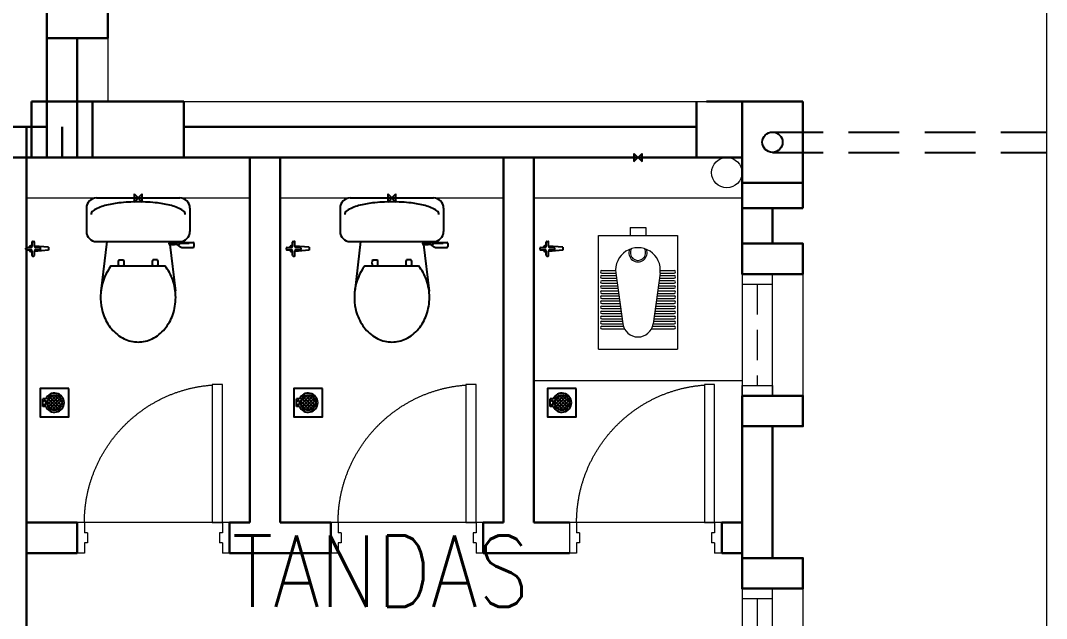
# Model space of a CAD drawing. Header units: inches. Extents: x -86493719 to 430035, y 21644 to 1519532.
# Drawn here: x 59430 to 64484, y 58956 to 61903 of the extents above; entities that cross this region are included whole.
import ezdxf
from ezdxf.enums import TextEntityAlignment as Align

# ---------------------------------------------------------------- set-up
doc = ezdxf.new("R2010")
doc.units = ezdxf.units.IN
doc.header["$MEASUREMENT"] = 0
doc.linetypes.add('DASHED', pattern=[19.05, 12.7, -6.35])
doc.linetypes.add('HIDDEN', pattern=[0.375, 0.25, -0.125])
for name, color, linetype, lineweight in [('COLUMN', 8, 'Continuous', 30), ('DETAIL', 8, 'Continuous', 20), ('DOOR', 8, 'Continuous', 20), ('LW', 8, 'Continuous', 20), ('t3', 8, 'Continuous', 25), ('wall', 8, 'Continuous', 30), ('WIN', 8, 'Continuous', 18)]:
    doc.layers.add(name, color=color, linetype=linetype, lineweight=lineweight)
for name, color, linetype in [('DOWNPIPE', 8, 'Continuous'), ('FIXT', 8, 'Continuous'), ('ORIGIN', 8, 'Continuous'), ('SAN', 8, 'Continuous'), ('SANITARY', 8, 'Continuous')]:
    doc.layers.add(name, color=color, linetype=linetype)
doc.styles.add('LAILA', font='romans.shx', dxfattribs={"width": 0.85})

# ---------------------------------------------------------------- blocks, each defined once
blk = doc.blocks.new('W22')
at = {"layer": 'LW', "color": 2}
blk.add_line((-2456199, -908620.8), (-2456199, -908020.8), dxfattribs=at)
at = {"layer": 'wall'}
for points in [[(-2456499, -908020.8), (-2456499, -907870.8), (-2456199, -907870.8), (-2456199, -908020.8)], [(-2456499, -908770.8), (-2456499, -908620.8), (-2456199, -908620.8), (-2456199, -908770.8)]]:
    blk.add_lwpolyline(points, close=True, dxfattribs=at)
at = {"layer": 'WIN', "linetype": 'HIDDEN', "ltscale": 600}
blk.add_line((-2456424, -908570.8), (-2456424, -908070.8), dxfattribs=at)
at = {"layer": 'WIN'}
blk.add_line((-2456499, -908570.8), (-2456349, -908570.8), dxfattribs=at)
blk.add_lwpolyline([(-2456349, -908020.8), (-2456349, -908620.8), (-2456499, -908620.8), (-2456499, -908020.8)], dxfattribs=at)
blk.add_lwpolyline([(-2456349, -908070.8), (-2456349, -908020.8), (-2456499, -908020.8), (-2456499, -908070.8)], close=True, dxfattribs=at)
blk = doc.blocks.new('*X20')
at = {"color": 0}
for p, q in [((89.8892, 61.1665), (89.8524, 61.2033)), ((89.8532, 61.1977), (89.9009, 61.2454)), ((89.8534, 61.2155), (89.8831, 61.2453)), ((89.905, 61.1684), (89.8544, 61.219)), ((89.8584, 61.1852), (89.9135, 61.2403)), ((89.9165, 61.1745), (89.8605, 61.2306)), ((89.8666, 61.1757), (89.9229, 61.2321)), ((89.9252, 61.1836), (89.8695, 61.2392)), ((89.8777, 61.1691), (89.9295, 61.221)), ((89.9308, 61.1956), (89.8815, 61.2449)), ((89.8926, 61.1664), (89.9323, 61.2061)), ((89.9319, 61.2122), (89.8981, 61.2459))]:
    blk.add_line(p, q, dxfattribs=at)
blk = doc.blocks.new('TAB')
at = {"layer": 'FIXT'}
for p, q in [((-186, 12.5), (-70, 22.2)), ((-186, -12.5), (-186, 12.5)), ((-120, 5), (-120, -5)), ((-80, 10), (-115, 10)), ((-70, 55), (-70, 20)), ((-55, 60), (-65, 60)), ((-50, 55), (-50, 20)), ((-50, 23.8), (-46, 24.2)), ((-5, 10), (-40, 10)), ((0, 5), (0, -5)), ((-186, -12.5), (-70, -22.2)), ((-80, -10), (-115, -10)), ((-70, -20), (-70, -55)), ((-55, -60), (-65, -60)), ((-50, -20), (-50, -55)), ((-50, -23.8), (-46, -24.2)), ((-5, -10), (-40, -10))]:
    blk.add_line(p, q, dxfattribs=at)
for centre, radius, start, end in [((-115, 5), 5, 90, 180), ((-80, 20), 10, 270, 0), ((-65, 55), 5, 90, 180), ((-55, 55), 5, 0, 90), ((-40, 20), 10, 180, 270), ((-46, 0), 24.2, 24.44334, 90), ((-5, 5), 5, 0, 90), ((-115, -5), 5, 180, 270), ((-80, -20), 10, 0, 90), ((-65, -55), 5, 180, 270), ((-55, -55), 5, 270, 0), ((-40, -20), 10, 90, 180), ((-46, 0), 24.2, 270, 335.55666), ((-5, -5), 5, 270, 0)]:
    blk.add_arc(centre, radius, start, end, dxfattribs=at)
blk = doc.blocks.new('TAP1-P')
at = {"layer": 'FIXT', "rotation": 90}
blk.add_blockref('TAB', (0, 0), dxfattribs=at)
blk = doc.blocks.new('TAP(C)')
at = {"layer": 'wall', "xscale": -0.599999999973992, "yscale": 0.5999999999767169, "zscale": 0.5999999999999999, "rotation": 269.9999000484524}
blk.add_blockref('TAP1-P', (0, 0), dxfattribs=at)
blk = doc.blocks.new('WC1')
at = {"layer": 'DETAIL', "color": 8}
for p, q in [((-2082463.4, -671462.8), (-2082463.4, -671852.8)), ((-2082463.4, -671462.8), (-2081903.4, -671462.8)), ((-2082363.4, -671479), (-2082363.4, -671591.5)), ((-2082350.9, -671479), (-2082350.9, -671586.3)), ((-2082338.4, -671479), (-2082338.4, -671583.5)), ((-2082325.9, -671479), (-2082325.9, -671581.7)), ((-2082313.4, -671479), (-2082313.4, -671580)), ((-2082300.9, -671479), (-2082300.9, -671578.3)), ((-2082288.4, -671479), (-2082288.4, -671576.5)), ((-2082275.9, -671479), (-2082275.9, -671574.8)), ((-2082263.4, -671479), (-2082263.4, -671573.1)), ((-2082250.9, -671479), (-2082250.9, -671571.3)), ((-2082238.4, -671479), (-2082238.4, -671569.6)), ((-2082225.9, -671479), (-2082225.9, -671567.9)), ((-2082213.4, -671479), (-2082213.4, -671566.1)), ((-2082200.9, -671479), (-2082200.9, -671564.4)), ((-2082188.4, -671479), (-2082188.4, -671562.7)), ((-2082175.9, -671479), (-2082175.9, -671561)), ((-2082163.4, -671479), (-2082163.4, -671559.2)), ((-2082150.9, -671479), (-2082150.9, -671557.5)), ((-2082138.4, -671479), (-2082138.4, -671555.8)), ((-2082125.9, -671479), (-2082125.9, -671554)), ((-2082113.4, -671479), (-2082113.4, -671552.3)), ((-2082100.9, -671479), (-2082100.9, -671550.6)), ((-2082088.4, -671479), (-2082088.4, -671548.8)), ((-2082075.9, -671479), (-2082075.9, -671547.8)), ((-2081903.4, -671462.8), (-2081903.4, -671852.8)), ((-2082088.5, -671548.8), (-2082338.7, -671583.5)), ((-2081863.4, -671618.8), (-2081903.4, -671618.8)), ((-2081863.4, -671618.8), (-2081863.4, -671696.8)), ((-2081863.4, -671696.8), (-2081903.4, -671696.8)), ((-2082363.4, -671724.1), (-2082363.4, -671836.5)), ((-2082350.9, -671729.3), (-2082350.9, -671836.5)), ((-2082088.5, -671766.8), (-2082338.7, -671732.1)), ((-2082338.4, -671732.1), (-2082338.4, -671836.5)), ((-2082325.9, -671733.9), (-2082325.9, -671836.5)), ((-2082313.4, -671735.6), (-2082313.4, -671836.5)), ((-2082300.9, -671737.3), (-2082300.9, -671836.5)), ((-2082288.4, -671739.1), (-2082288.4, -671836.5)), ((-2082275.9, -671740.8), (-2082275.9, -671836.5)), ((-2082263.4, -671742.5), (-2082263.4, -671836.5)), ((-2082250.9, -671744.3), (-2082250.9, -671836.5)), ((-2082238.4, -671746), (-2082238.4, -671836.5)), ((-2082225.9, -671747.7), (-2082225.9, -671836.5)), ((-2082213.4, -671749.5), (-2082213.4, -671836.5)), ((-2082200.9, -671751.2), (-2082200.9, -671836.5)), ((-2082188.4, -671752.9), (-2082188.4, -671836.5)), ((-2082175.9, -671754.6), (-2082175.9, -671836.5)), ((-2082163.4, -671756.4), (-2082163.4, -671836.5)), ((-2082150.9, -671758.1), (-2082150.9, -671836.5)), ((-2082138.4, -671759.8), (-2082138.4, -671836.5)), ((-2082125.9, -671761.6), (-2082125.9, -671836.5)), ((-2082113.4, -671763.3), (-2082113.4, -671836.5)), ((-2082100.9, -671765), (-2082100.9, -671836.5)), ((-2082088.4, -671766.8), (-2082088.4, -671836.5)), ((-2082075.9, -671767.8), (-2082075.9, -671836.5)), ((-2081903.4, -671852.8), (-2082463.4, -671852.8))]:
    blk.add_line(p, q, dxfattribs=at)
for centre, radius, start, end in [((-2082357.2, -671479), 6.25, 0, 180), ((-2082332.2, -671479), 6.25, 0, 180), ((-2082307.2, -671479), 6.25, 0, 180), ((-2082282.2, -671479), 6.25, 0, 180), ((-2082257.2, -671479), 6.25, 0, 180), ((-2082232.2, -671479), 6.25, 0, 180), ((-2082207.2, -671479), 6.25, 0, 180), ((-2082182.2, -671479), 6.25, 0, 180), ((-2082157.2, -671479), 6.25, 0, 180), ((-2082132.2, -671479), 6.25, 0, 180), ((-2082107.2, -671479), 6.25, 0, 180), ((-2082082.2, -671479), 6.25, 0, 180), ((-2082073.4, -671657.8), 110, 262.111, 97.889), ((-2082328.4, -671657.8), 75, 97.889, 262.111), ((-2081988.4, -671657.8), 45, 68.1271, 291.8729), ((-2081988.4, -671657.8), 37.5, 57.0356, 302.9644), ((-2082357.2, -671836.5), 6.25, 180, 0), ((-2082332.2, -671836.5), 6.25, 180, 0), ((-2082307.2, -671836.5), 6.25, 180, 0), ((-2082282.2, -671836.5), 6.25, 180, 0), ((-2082257.2, -671836.5), 6.25, 180, 0), ((-2082232.2, -671836.5), 6.25, 180, 0), ((-2082207.2, -671836.5), 6.25, 180, 0), ((-2082182.2, -671836.5), 6.25, 180, 0), ((-2082157.2, -671836.5), 6.25, 180, 0), ((-2082132.2, -671836.5), 6.25, 180, 0), ((-2082107.2, -671836.5), 6.25, 180, 0), ((-2082082.2, -671836.5), 6.25, 180, 0)]:
    blk.add_arc(centre, radius, start, end, dxfattribs=at)
at = {"layer": 'ORIGIN', "color": 8}
for p, q in [((-2081498.4, -671637.8), (-2081538.4, -671637.8)), ((-2081498.4, -671637.8), (-2081538.4, -671677.8)), ((-2081538.4, -671637.8), (-2081498.4, -671677.8)), ((-2081538.4, -671677.8), (-2081498.4, -671677.8))]:
    blk.add_line(p, q, dxfattribs=at)
blk = doc.blocks.new('Dp750')
at = {"layer": 'DOOR', "color": 1}
for p, q in [((0, 150), (0, 0)), ((0, 150), (0, 0)), ((750, 150), (750, 0)), ((750, 150), (750, 0))]:
    blk.add_line(p, q, dxfattribs=at)
at = {"layer": 'DOOR'}
for p, q in [((0, 150), (35, 150)), ((35, 150), (35, 100)), ((715, 150), (750, 150)), ((715, 150), (715, 100)), ((35, 100), (50, 100)), ((50, 100), (50, 50)), ((700, 100), (700, 50)), ((700, 100), (715, 100)), ((0, 0), (35, 0)), ((35, 50), (50, 50)), ((35, 50), (35, 0)), ((700, 50), (715, 50)), ((715, 50), (715, 0)), ((715, 0), (750, 0))]:
    blk.add_line(p, q, dxfattribs=at)
blk.add_lwpolyline([(35, 150), (35, 830), (85, 830), (85, 150)], close=True, dxfattribs=at)
at = {"layer": 'DOOR', "color": 9, "linetype": 'DASHED', "ltscale": 100}
blk.add_arc((35, 150), 680, 360, 85.7833, dxfattribs=at)
blk = doc.blocks.new('ZPO')
at = {"layer": 'ORIGIN'}
for p, q in [((-20, 20), (-20, -20)), ((-20, 20), (20, -20)), ((-20, -20), (20, 20)), ((20, -20), (20, 20))]:
    blk.add_line(p, q, dxfattribs=at)

msp = doc.modelspace()

# ---------------------------------------------------------------- linework, layer by layer
at = {"layer": 'COLUMN'}
for points in [[(59484.3, 61503.6), (59784.3, 61503.6), (59784.3, 61228.6), (59484.3, 61228.6)], [(63284.3, 61503.6), (62984.3, 61503.6), (62984.3, 61103.6), (63284.3, 61103.6)]]:
    msp.add_lwpolyline(points, close=True, dxfattribs=at)
at = {"layer": 'DOWNPIPE', "linetype": 'HIDDEN', "ltscale": 1000}
for p, q in [((63134.3, 61353.6), (64484.3, 61353.6)), ((63134.3, 61253.6), (64484.3, 61253.6))]:
    msp.add_line(p, q, dxfattribs=at)
at = {"layer": 'DOWNPIPE'}
msp.add_circle((63134.3, 61303.6), 50, dxfattribs=at)
at = {"layer": 'LW'}
for p, q in [((64484.3, 62728.6), (64484.3, 54953.6)), ((59859.3, 61816.1), (59859.3, 61503.6)), ((59459.3, 61028.6), (60559.3, 61028.6)), ((60709.3, 61028.6), (61809.3, 61028.6)), ((61959.3, 61028.6), (62984.3, 61028.6)), ((61959.3, 60128.6), (62984.3, 60128.6)), ((60459.3, 59428.6), (59709.3, 59428.6)), ((59709.3, 59278.6), (59709.3, 59428.6)), ((61709.3, 59428.6), (60959.3, 59428.6)), ((62884.3, 59428.6), (62134.3, 59428.6))]:
    msp.add_line(p, q, dxfattribs=at)
msp.add_circle((62909.3, 61153.6), 75, dxfattribs=at)
at = {"layer": 'SAN'}
for p, q in [((59804.3, 61028.6), (60214.3, 61028.6)), ((59989.3, 61048.6), (59989.3, 61008.6)), ((59989.3, 61048.6), (60029.3, 61008.6)), ((59989.3, 61008.6), (60029.3, 61048.6)), ((60029.3, 61008.6), (60029.3, 61048.6)), ((61054.3, 61028.6), (61464.3, 61028.6)), ((61239.3, 61048.6), (61239.3, 61008.6)), ((61239.3, 61048.6), (61279.3, 61008.6)), ((61239.3, 61008.6), (61279.3, 61048.6)), ((61279.3, 61008.6), (61279.3, 61048.6)), ((59754.3, 60978.6), (59754.3, 60863.6)), ((60264.3, 60978.6), (60264.3, 60863.6)), ((61004.3, 60978.6), (61004.3, 60863.6)), ((61514.3, 60978.6), (61514.3, 60863.6)), ((59804.3, 60813.6), (60214.3, 60813.6)), ((59854.3, 60813.6), (59826, 60568.5)), ((60164.3, 60813.6), (60164.8, 60809.5)), ((60165.9, 60809.6), (60279.3, 60809.6)), ((61054.3, 60813.6), (61464.3, 60813.6)), ((61104.3, 60813.6), (61076, 60568.5)), ((61414.3, 60813.6), (61414.8, 60809.5)), ((61415.9, 60809.6), (61529.3, 60809.6)), ((60165.9, 60799.6), (60188.6, 60799.6)), ((60165.9, 60799.6), (60192.6, 60568.5)), ((60261.4, 60804.2), (60214, 60804.2)), ((60227.7, 60784.6), (60279.3, 60784.6)), ((60284.3, 60804.6), (60284.3, 60789.6)), ((61415.9, 60799.6), (61438.6, 60799.6)), ((61415.9, 60799.6), (61442.6, 60568.5)), ((61511.4, 60804.2), (61464, 60804.2)), ((61477.7, 60784.6), (61529.3, 60784.6)), ((61534.3, 60804.6), (61534.3, 60789.6)), ((59914, 60723.6), (59937.7, 60723.6)), ((60104.7, 60723.6), (60081, 60723.6)), ((61164, 60723.6), (61187.7, 60723.6)), ((61354.7, 60723.6), (61331, 60723.6)), ((59875.4, 60693.6), (60140.6, 60693.6)), ((61125.4, 60693.6), (61390.6, 60693.6)), ((59539, 60000.9), (59539, 60038.4)), ((59554.1, 60038.4), (59539, 60038.4)), ((59539, 60029.1), (59545.9, 60029.1)), ((59539, 60010.3), (59545.9, 60010.3)), ((59554.1, 60000.9), (59539, 60000.9)), ((60789, 60000.9), (60789, 60038.4)), ((60804.1, 60038.4), (60789, 60038.4)), ((60789, 60029.1), (60795.9, 60029.1)), ((60789, 60010.3), (60795.9, 60010.3)), ((60804.1, 60000.9), (60789, 60000.9)), ((62039, 60000.9), (62039, 60038.4)), ((62054.1, 60038.4), (62039, 60038.4)), ((62039, 60029.1), (62045.9, 60029.1)), ((62039, 60010.3), (62045.9, 60010.3)), ((62054.1, 60000.9), (62039, 60000.9))]:
    msp.add_line(p, q, dxfattribs=at)
for points in [[(60241.4, 60947.6, 0.255609), (60231.6, 60965.6, 0.077755), (60173.4, 60991.2, 0.037496), (60104.8, 61004, 0.027378), (60009.3, 61009.2, 0.027378), (59913.9, 61004, 0.037496), (59845.3, 60991.2, 0.077755), (59787.1, 60965.6, 0.255609), (59777.3, 60947.6, 0.255609)], [(61491.4, 60947.6, 0.255609), (61481.6, 60965.6, 0.077755), (61423.4, 60991.2, 0.037496), (61354.8, 61004, 0.027378), (61259.3, 61009.2, 0.027378), (61163.9, 61004, 0.037496), (61095.3, 60991.2, 0.077755), (61037.1, 60965.6, 0.255609), (61027.3, 60947.6, 0.255609)], [(59875.4, 60693.6, 0.247684), (59838.9, 60452.8, 0.091257), (59878.5, 60383.1, 0.103849), (59940.2, 60334.7, 0.114925), (60009.3, 60318.6, 0.114925), (60078.5, 60334.7, 0.103849), (60140.1, 60383.1, 0.091257), (60179.8, 60452.8, 0.08399), (60194.3, 60538.6, 0.08399), (60179.8, 60624.5, 0.09042), (60140.6, 60693.6, 0.09042)], [(61125.4, 60693.6, 0.247684), (61088.9, 60452.8, 0.091257), (61128.5, 60383.1, 0.103849), (61190.2, 60334.7, 0.114925), (61259.3, 60318.6, 0.114925), (61328.5, 60334.7, 0.103849), (61390.1, 60383.1, 0.091257), (61429.8, 60452.8, 0.08399), (61444.3, 60538.6, 0.08399), (61429.8, 60624.5, 0.09042), (61390.6, 60693.6, 0.09042)]]:
    msp.add_lwpolyline(points, format="xyb", dxfattribs=at)
for points in [[(59667.4, 60090), (59526.8, 60090), (59526.8, 59949.4), (59667.4, 59949.4)], [(60917.4, 60090), (60776.8, 60090), (60776.8, 59949.4), (60917.4, 59949.4)], [(62167.4, 60090), (62026.8, 60090), (62026.8, 59949.4), (62167.4, 59949.4)]]:
    msp.add_lwpolyline(points, close=True, dxfattribs=at)
for centre in [(59597.1, 60019.7), (60847.1, 60019.7), (62097.1, 60019.7)]:
    msp.add_circle(centre, 37.5, dxfattribs=at)
for centre, radius, start, end in [((59804.3, 60978.6), 50, 90, 180), ((60214.3, 60978.6), 50, 0, 90), ((61054.3, 60978.6), 50, 90, 180), ((61464.3, 60978.6), 50, 0, 90), ((59804.3, 60863.6), 50, 180, 270), ((60214.3, 60863.6), 50, 270, 0), ((61054.3, 60863.6), 50, 180, 270), ((61464.3, 60863.6), 50, 270, 0), ((60165.9, 60804.6), 5, 90, 270), ((60279.3, 60804.6), 5, 0, 90), ((61415.9, 60804.6), 5, 90, 270), ((61529.3, 60804.6), 5, 0, 90), ((60188.7, 60761.5), 38.1, 47.8936, 90.1747), ((60215.9, 60798.3), 6.14, 107.1994, 178.7999), ((60227.7, 60804.6), 20, 227.8936, 270), ((60279.3, 60789.6), 5, 270, 0), ((61438.7, 60761.5), 38.1, 47.8936, 90.1747), ((61465.9, 60798.3), 6.14, 107.1994, 178.7999), ((61477.7, 60804.6), 20, 227.8936, 270), ((61529.3, 60789.6), 5, 270, 0), ((59948, 60708.6), 37.2, 156.1865, 203.8135), ((59903.7, 60708.6), 37.2, 336.1865, 23.8135), ((60115, 60708.6), 37.2, 156.1865, 203.8135), ((60070.7, 60708.6), 37.2, 336.1865, 23.8135), ((61198, 60708.6), 37.2, 156.1865, 203.8135), ((61153.7, 60708.6), 37.2, 336.1865, 23.8135), ((61365, 60708.6), 37.2, 156.1865, 203.8135), ((61320.7, 60708.6), 37.2, 336.1865, 23.8135), ((59597.1, 60019.7), 46.9, 203.5783, 156.4219), ((60847.1, 60019.7), 46.9, 203.5783, 156.4219), ((62097.1, 60019.7), 46.9, 203.5783, 156.4219), ((59545.9, 60019.7), 9.38, 270.0001, 90.0001), ((60795.9, 60019.7), 9.38, 270.0001, 90.0001), ((62045.9, 60019.7), 9.38, 270.0001, 90.0001)]:
    msp.add_arc(centre, radius, start, end, dxfattribs=at)
at = {"layer": 'wall'}
for p, q in [((59559.3, 61966.1), (59559.3, 61378.6)), ((59709.3, 61816.1), (59709.3, 61378.6)), ((60234.3, 61503.6), (59559.3, 61503.6)), ((60234.3, 61228.6), (60234.3, 61503.6)), ((62759.3, 61228.6), (62759.3, 61503.6)), ((63284.3, 61503.6), (62809.3, 61503.6)), ((59559.3, 61378.6), (55559.3, 61378.6)), ((59459.3, 57578.6), (59459.3, 61378.6)), ((59559.3, 61378.6), (59559.3, 61228.6)), ((59634.3, 61378.6), (59634.3, 61228.6)), ((59709.3, 61378.6), (59709.3, 61228.6)), ((59784.3, 61378.6), (59784.3, 61228.6)), ((62759.3, 61378.6), (60234.3, 61378.6)), ((62984.3, 61228.6), (55559.3, 61228.6)), ((60559.3, 59428.6), (60559.3, 61228.6)), ((60709.3, 59428.6), (60709.3, 61228.6)), ((61809.3, 59428.6), (61809.3, 61228.6)), ((61959.3, 59428.6), (61959.3, 61228.6)), ((62984.3, 60653.6), (62984.3, 61103.6)), ((63284.3, 61103.6), (63284.3, 60978.6)), ((62984.3, 60978.6), (63284.3, 60978.6)), ((63134.3, 60803.6), (63134.3, 60978.6)), ((62984.3, 59103.6), (62984.3, 60053.6)), ((63134.3, 59253.6), (63134.3, 59903.6)), ((59459.3, 59428.6), (59709.3, 59428.6)), ((59709.3, 59278.6), (59709.3, 59428.6)), ((59709.3, 59428.6), (59709.3, 59278.6)), ((60459.3, 59428.6), (60559.3, 59428.6)), ((60459.3, 59278.6), (60459.3, 59428.6)), ((60709.3, 59428.6), (60959.3, 59428.6)), ((60959.3, 59278.6), (60959.3, 59428.6)), ((60959.3, 59428.6), (60959.3, 59278.6)), ((60959.3, 59278.6), (60959.3, 59428.6)), ((61709.3, 59428.6), (61809.3, 59428.6)), ((61709.3, 59278.6), (61709.3, 59428.6)), ((61959.3, 59428.6), (62134.3, 59428.6)), ((62884.3, 59278.6), (62884.3, 59428.6)), ((62884.3, 59428.6), (62984.3, 59428.6)), ((59459.3, 59278.6), (59709.3, 59278.6)), ((60459.3, 59278.6), (60959.3, 59278.6)), ((61709.3, 59278.6), (62134.3, 59278.6)), ((62884.3, 59278.6), (62984.3, 59278.6))]:
    msp.add_line(p, q, dxfattribs=at)
msp.add_lwpolyline([(59559.3, 61966.1), (59559.3, 61816.1), (59859.3, 61816.1), (59859.3, 61966.1)], close=True, dxfattribs=at)
at = {"layer": 'WIN'}
for p, q in [((59784.3, 61228.6), (59784.3, 61503.6)), ((60234.3, 61503.6), (62809.3, 61503.6))]:
    msp.add_line(p, q, dxfattribs=at)

# ---------------------------------------------------------------- block references
at = {"layer": 'DOOR', "xscale": -1}
for p in [(60459.3, 59278.6), (61709.3, 59278.6), (62884.3, 59278.6)]:
    msp.add_blockref('Dp750', p, dxfattribs=at)
at = {"layer": 'SAN', "rotation": 90}
msp.add_blockref('WC1', (-609186, 2142747), dxfattribs=at)
at = {"layer": 'SAN'}
msp.add_blockref('ZPO', (62471.8, 61228.6), dxfattribs=at)
at = {"layer": 'SAN', "extrusion": (0, 0, -1), "xscale": -937.4999999997331, "yscale": 937.5, "zscale": -937.4999999997331, "rotation": 269.9998798480933}
for p in [(-116978, -24254.2), (-118228, -24254.2), (-119478, -24254.2)]:
    msp.add_blockref('*X20', p, dxfattribs=at)
at = {"layer": 'SANITARY', "xscale": -1}
for p in [(59456.3, 60778.6), (60739.7, 60778.6), (61989.7, 60778.6)]:
    msp.add_blockref('TAP(C)', p, dxfattribs=at)
at = {"layer": 'WIN', "xscale": -1, "rotation": 180}
for p in [(2519483.4, -847967.1), (2519483.4, -849517.1)]:
    msp.add_blockref('W22', p, dxfattribs=at)

# ---------------------------------------------------------------- texts
at = {"layer": 't3', "style": 'LAILA', "width": 0.85}
msp.add_text('TANDAS', height=350, dxfattribs=at).set_placement((60470.6, 59364.2), align=Align.TOP_LEFT)

doc.saveas('drawing.dxf')
